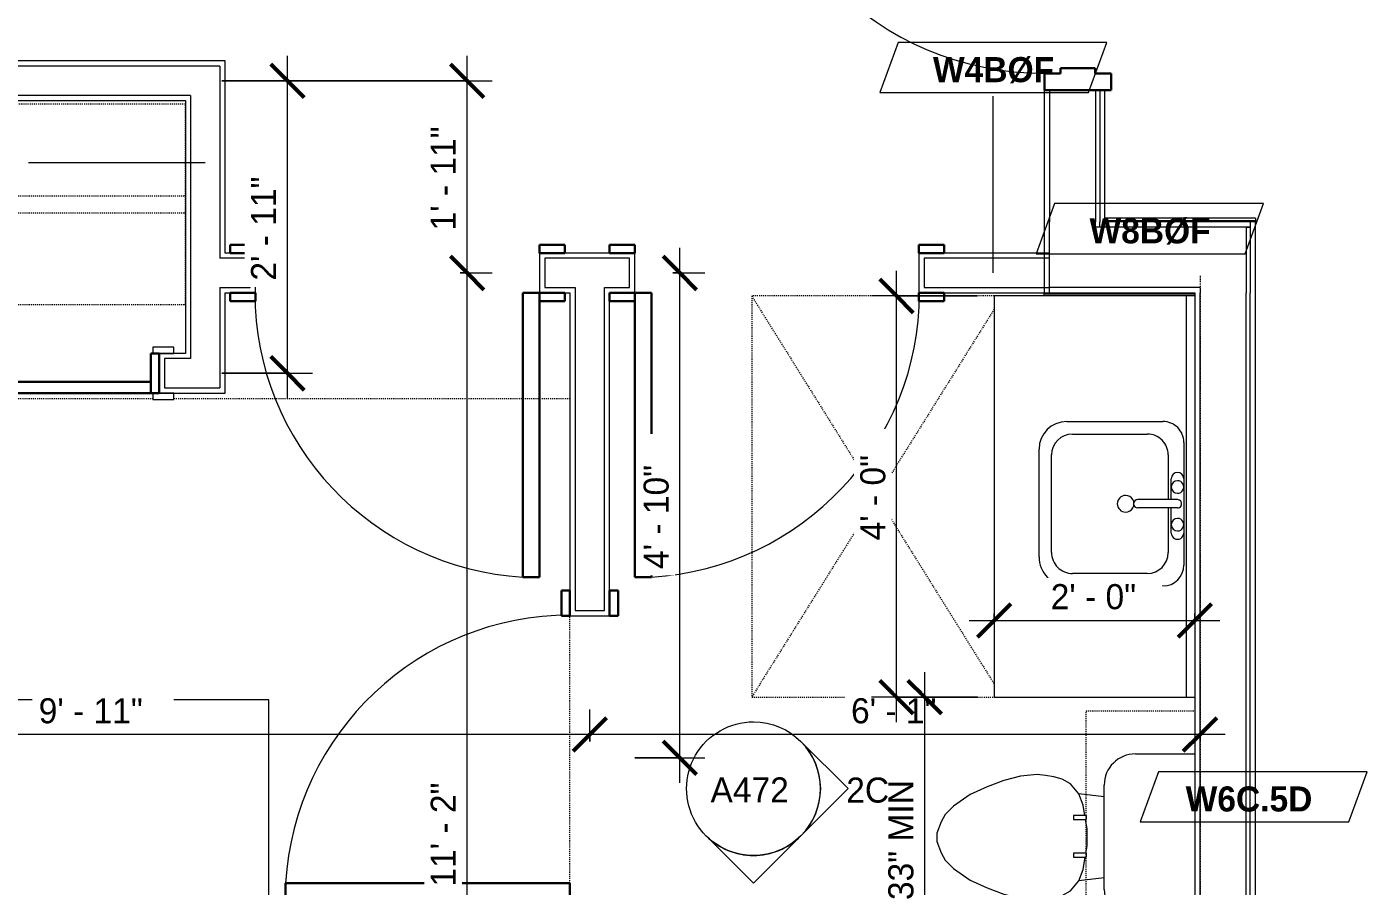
# Model space of a CAD drawing. Header units: inches. Extents: x -4010 to -1814, y 9846 to 12241.
# Drawn here: x -3627 to -3466.7, y 11608.8 to 11711.6 of the extents above; entities that cross this region are included whole.
import ezdxf

# ---------------------------------------------------------------- set-up
doc = ezdxf.new("R2010")
doc.units = ezdxf.units.IN
doc.header["$MEASUREMENT"] = 0
doc.linetypes.add('Dash', pattern=[0.25, 0.125, -0.125])
doc.linetypes.add('Dash 3_32_', pattern=[0.1875, 0.09375, -0.09375])
for name, color, linetype, lineweight in [('0-1', 7, 'Continuous', 5), ('0-3', 8, 'Continuous', 9), ('A-ANNO-DIMS', 211, 'Continuous', 9), ('A-ANNO-DIMS-32', 211, 'Continuous', 9), ('A-DETL-1', 90, 'Dash 3_32_', 18), ('A-DOOR-1', 7, 'Continuous', 9), ('A-DOOR-2', 10, 'Continuous', 30), ('A-DOOR-3', 31, 'Continuous', 9), ('A-DOOR-4', 31, 'Continuous', 30), ('A-DOOR-FRAM-2', 10, 'Continuous', 30), ('A-DOOR-FRAM-3', 31, 'Continuous', 30), ('A-GENM', 5, 'Continuous', 9), ('A-GENM-HDLN', 13, 'Dash', 9), ('A-WALL', 113, 'Continuous', 18), ('A-WALL-2', 250, 'Continuous', 18), ('A-WALL-3', 113, 'Continuous', 9), ('A-WALL-IDEN', 211, 'Continuous', 9), ('G-ANNO-SYMB-3', 111, 'Continuous', 9), ('I-FURN', 30, 'Continuous', 9), ('I-FURN-HDLN', 30, 'Dash', 9), ('I-WALL-3', 7, 'Continuous', 9), ('P-SANR-FIXT', 6, 'Continuous', 9), ('Q-CASE', 31, 'Continuous', 9), ('Q-CASE-1', 31, 'Dash', 9), ('Q-CASE-HDLN', 31, 'Dash', 9)]:
    doc.layers.add(name, color=color, linetype=linetype, lineweight=lineweight)
doc.styles.add('Century Gothic', font='ufonts.com_century-gothic.ttf', dxfattribs={"height": 3})
doc.styles.add('Century Gothic_B_1', font='GOTHICB.TTF', dxfattribs={"height": 3})
doc.dimstyles.new('OD_1__HACK_2', dxfattribs={"dimscale": 12, "dimtxt": 3.132505, "dimasz": 0.333333, "dimexe": 0.25, "dimexo": 0.166667, "dimgap": 0.041667, "dimtad": 1, "dimdec": 4, "dimrnd": 0.0625, "dimzin": 3, "dimdsep": 46, "dimlunit": 4, "dimtxsty": 'Century Gothic', "dimblk1": 'OBLIQUE', "dimblk2": 'OBLIQUE', "dimsah": 1, "dimcen": 0.09, "dimdle": 0.25, "dimazin": 0, "dimtfac": 1, "dimtdec": 4, "dimtix": 1, "dimtmove": 0, "dimatfit": 3, "dimfxl": 1, "dimtvp": 1, "dimtfill": 1, "dimfrac": 2, "dimtolj": 1, "dimtzin": 0, "dimarcsym": 2})
doc.dimstyles.new('OD_1__HACK_2_1', dxfattribs={"dimscale": 12, "dimtxt": 3.132505, "dimasz": 0.333333, "dimexe": 0.25, "dimexo": 0.166667, "dimgap": 0.041667, "dimtad": 1, "dimdec": 4, "dimrnd": 0.0625, "dimzin": 3, "dimdsep": 46, "dimlunit": 4, "dimtxsty": 'Century Gothic', "dimblk1": 'OBLIQUE', "dimblk2": 'OBLIQUE', "dimsah": 1, "dimcen": 0.09, "dimdle": 0.25, "dimazin": 0, "dimtfac": 1, "dimtdec": 4, "dimtix": 1, "dimtmove": 0, "dimatfit": 3, "dimfxl": 1, "dimtvp": 1, "dimtfill": 1, "dimfrac": 2, "dimtolj": 1, "dimtzin": 0, "dimarcsym": 2})

# ---------------------------------------------------------------- blocks, each defined once
blk = doc.blocks.new('Basic Wall _ INT - W8BØF - _5_8 GYP - 2X8 WOOD_BATT_ - 5_8 GYP_ - ___-2320053-UNIT PLANS - 2ND _ 3RD FLOOR')
at = {"layer": 'I-WALL-3'}
for p, q in [((-3505.3, 11679.7), (-3505.3, 11679.74)), ((-3505.3, 11679.61), (-3505.3, 11679.7)), ((-3505.3, 11679.61), (-3487.3, 11679.61)), ((-3505.3, 11679.37), (-3505.3, 11679.61))]:
    blk.add_line(p, q, dxfattribs=at)
blk = doc.blocks.new('Basic Wall _ INT - W8BØF - _5_8 GYP - 2X8 WOOD_BATT_ - 5_8 GYP_ - ___-2320052-UNIT PLANS - 2ND _ 3RD FLOOR')
at = {"layer": 'I-WALL-3'}
for p, q in [((-3480.05, 11688.65), (-3498.05, 11688.65)), ((-3480.05, 11688.36), (-3498.05, 11688.36)), ((-3480.05, 11688.65), (-3480.05, 11688.36)), ((-3480.05, 11688.36), (-3480.05, 11688.28)), ((-3480.05, 11688.28), (-3480.05, 11688.24))]:
    blk.add_line(p, q, dxfattribs=at)
blk = doc.blocks.new('HOLLOW METAL - UNIT DOOR-2191978-UNIT PLANS - 2ND _ 3RD FLOOR')
at = {"layer": 'A-DOOR-1'}
blk.add_arc((18, 3.875), 36, 90, 180, dxfattribs=at)
at = {"layer": 'A-DOOR-2'}
for p, q in [((18, 39.875), (16.25, 39.875)), ((16.25, 39.875), (16.25, 3.875)), ((18, 3.875), (18, 39.875)), ((16.25, 3.875), (18, 3.875))]:
    blk.add_line(p, q, dxfattribs=at)
at = {"layer": 'A-DOOR-FRAM-2'}
for p, q in [((-18, 3.875), (-20, 3.875)), ((-20, 3.875), (-20, -4.125)), ((-18, 1.9375), (-18, 3.875)), ((18, 3.875), (18, 1.9375)), ((20, 3.875), (18, 3.875)), ((20, -4.125), (20, 3.875)), ((-17.375, 1.9375), (-18, 1.9375)), ((-17.375, -2.1875), (-17.375, 1.9375)), ((18, 1.9375), (17.375, 1.9375)), ((17.375, 1.9375), (17.375, -2.1875)), ((-18, -4.125), (-18, -2.1875)), ((-18, -2.1875), (-17.375, -2.1875)), ((17.375, -2.1875), (18, -2.1875)), ((18, -2.1875), (18, -4.125)), ((-20, -4.125), (-18, -4.125)), ((18, -4.125), (20, -4.125))]:
    blk.add_line(p, q, dxfattribs=at)
blk = doc.blocks.new('CTR - 1st Phase - Common Walls_rvt-1-UNIT PLANS - 2ND _ 3RD FLOOR')
at = {"layer": 'A-WALL-2'}
for p, q in [((-3504.67, 11703.99), (-3504.67, 11688.24)), ((-3499.17, 11703.99), (-3499.17, 11688.24)), ((-3498.67, 11703.99), (-3498.67, 11688.24)), ((-3504.67, 11687.61), (-3504.67, 11688.24)), ((-3504.67, 11680.36), (-3504.67, 11687.61)), ((-3499.17, 11687.61), (-3499.17, 11688.24)), ((-3498.67, 11687.61), (-3499.17, 11687.61)), ((-3498.67, 11687.61), (-3499.17, 11687.61)), ((-3498.67, 11687.61), (-3498.67, 11688.24)), ((-3498.05, 11687.61), (-3498.67, 11687.61)), ((-3498.05, 11687.61), (-3498.67, 11687.61)), ((-3498.05, 11687.61), (-3498.05, 11688.24)), ((-3481.17, 11687.61), (-3498.05, 11687.61)), ((-3481.17, 11687.61), (-3480.67, 11687.61)), ((-3481.17, 11687.61), (-3481.17, 11680.36)), ((-3480.67, 11687.61), (-3481.17, 11687.61)), ((-3480.67, 11688.24), (-3480.67, 11687.61)), ((-3480.67, 11687.61), (-3480.67, 11679.74)), ((-3486.67, 11680.36), (-3504.67, 11680.36)), ((-3486.67, 11680.36), (-3486.67, 11679.74)), ((-3486.67, 11553.31), (-3486.67, 11679.74)), ((-3481.17, 11680.36), (-3481.17, 11679.74)), ((-3481.17, 11550.64), (-3481.17, 11679.74)), ((-3480.67, 11550.64), (-3480.67, 11679.74))]:
    blk.add_line(p, q, dxfattribs=at)
at = {"layer": 'I-WALL-3'}
for p, q in [((-3505.3, 11703.99), (-3505.3, 11688.24)), ((-3498.05, 11688.24), (-3498.05, 11703.99)), ((-3505.3, 11688.24), (-3505.3, 11680.36)), ((-3480.67, 11688.24), (-3498.05, 11688.24)), ((-3480.05, 11688.24), (-3480.67, 11688.24)), ((-3480.05, 11679.74), (-3480.05, 11688.24)), ((-3505.3, 11680.36), (-3505.3, 11679.74)), ((-3505.3, 11679.74), (-3487.3, 11679.74)), ((-3487.3, 11679.74), (-3487.3, 11593.08)), ((-3480.05, 11550.64), (-3480.05, 11679.74))]:
    blk.add_line(p, q, dxfattribs=at)
at = {"layer": '0-3', "rotation": 89.99999999998884}
blk.add_blockref('HOLLOW METAL - UNIT DOOR-2191978-UNIT PLANS - 2ND _ 3RD FLOOR', (-3501.42, 11723.99), dxfattribs=at)
at = {"layer": '0-3'}
for name in ['Basic Wall _ INT - W8BØF - _5_8 GYP - 2X8 WOOD_BATT_ - 5_8 GYP_ - ___-2320052-UNIT PLANS - 2ND _ 3RD FLOOR', 'Basic Wall _ INT - W8BØF - _5_8 GYP - 2X8 WOOD_BATT_ - 5_8 GYP_ - ___-2320053-UNIT PLANS - 2ND _ 3RD FLOOR']:
    blk.add_blockref(name, (0, 0), dxfattribs=at)
blk = doc.blocks.new('SLIDING - FLUSH - 5-0 x 6-8-3934327-UNIT PLANS - 2ND _ 3RD FLOOR')
at = {"layer": 'A-DOOR-3'}
for p, q in [((-30.25, 3), (-32.75, 3)), ((-32.75, 3), (-32.75, 2.25)), ((-32.75, 2.25), (-30.25, 2.25)), ((-30.25, 2.25), (-30.25, 3)), ((30.25, 3), (30.25, 2.25)), ((32.75, 3), (30.25, 3)), ((30.25, 2.25), (32.75, 2.25)), ((32.75, 2.25), (32.75, 3)), ((-30.25, -2.5), (-32.75, -2.5)), ((-32.75, -2.5), (-32.75, -3.25)), ((-30.25, -3.25), (-30.25, -2.5)), ((32.75, -2.5), (30.25, -2.5)), ((30.25, -2.5), (30.25, -3.25)), ((32.75, -3.25), (32.75, -2.5)), ((-32.75, -3.25), (-30.25, -3.25)), ((30.25, -3.25), (32.75, -3.25))]:
    blk.add_line(p, q, dxfattribs=at)
at = {"layer": 'A-DOOR-4'}
for p, q in [((1, 2.25), (-30, 2.25)), ((-30, 2.25), (-30, 0.88)), ((1, 0.88), (1, 2.25)), ((-30, 0.88), (1, 0.88)), ((30, 0.88), (-1, 0.88)), ((-1, 0.88), (-1, -0.5)), ((30, -0.5), (30, 0.88)), ((-1, -0.5), (30, -0.5))]:
    blk.add_line(p, q, dxfattribs=at)
at = {"layer": 'A-DOOR-FRAM-3'}
for p, q in [((-30, 2.25), (-31, 2.25)), ((-31, 2.25), (-31, -2.5)), ((-30, -2.5), (-30, 2.25)), ((31, 2.25), (30, 2.25)), ((30, 2.25), (30, -2.5)), ((31, -2.5), (31, 2.25)), ((-31, -2.5), (-30, -2.5)), ((30, -2.5), (31, -2.5))]:
    blk.add_line(p, q, dxfattribs=at)
blk = doc.blocks.new('SWING - SINGLE - FLUSH - 2-10 x 6-8 - PRIVACY-3199405-UNIT PLANS - 2ND _ 3RD FLOOR')
at = {"layer": 'A-DOOR-3'}
blk.add_arc((17, -2.37), 34.07, 180, 266.6343, dxfattribs=at)
at = {"layer": 'A-DOOR-4'}
for p, q in [((15, -2.37), (15, -36.38)), ((17, -2.37), (15, -2.37)), ((17, -2.37), (17, -36.38)), ((17, -36.38), (15, -36.38))]:
    blk.add_line(p, q, dxfattribs=at)
at = {"layer": 'A-DOOR-FRAM-3'}
for p, q in [((-20, 2.38), (-20, 3.38)), ((-20, 3.38), (-17, 3.38)), ((-17, 3.38), (-17, 2.38)), ((17, 2.38), (17, 3.38)), ((17, 3.38), (20, 3.38)), ((20, 3.38), (20, 2.38)), ((-17, 2.38), (-20, 2.38)), ((20, 2.38), (17, 2.38)), ((-20, -2.37), (-17, -2.37)), ((-20, -3.37), (-20, -2.37)), ((-17, -2.37), (-17, -3.37)), ((17, -2.37), (20, -2.37)), ((17, -3.37), (17, -2.37)), ((20, -2.37), (20, -3.37)), ((-17, -3.37), (-20, -3.37)), ((20, -3.37), (17, -3.37))]:
    blk.add_line(p, q, dxfattribs=at)
blk = doc.blocks.new('OD_CW_Closet - OD_CW_Closet-3786619-UNIT PLANS - 2ND _ 3RD FLOOR')
at = {"layer": 'Q-CASE-HDLN'}
for p, q in [((68.99, 24), (0.74, 24)), ((0.74, 24), (0.74, 0)), ((68.99, 0), (68.99, 24)), ((0.74, 13), (68.99, 13)), ((0.74, 11), (68.99, 11)), ((0.74, 0), (68.99, 0))]:
    blk.add_line(p, q, dxfattribs=at)
blk = doc.blocks.new('Bed-Standard - Queen 60_ x 79_-V78-UNIT PLANS - 2ND _ 3RD FLOOR')
at = {"layer": 'I-FURN'}
for p, q in [((-19.31, 35.82), (-19.31, -41.3)), ((-16.31, 35.7), (-16.31, 23.7)), ((-16.31, 35.7), (37.69, 35.7)), ((37.69, 35.7), (37.69, 23.7)), ((40.69, -41.3), (40.69, 35.82)), ((40.69, 23.7), (-19.31, 17.13)), ((-16.31, 23.7), (37.69, 23.7)), ((-19.31, -41.3), (40.69, -41.3))]:
    blk.add_line(p, q, dxfattribs=at)
at = {"layer": 'I-FURN-HDLN'}
for p, q in [((58.69, -77.3), (58.69, 35.82)), ((64.69, -68.86), (64.69, 13.2)), ((-55.31, -17.36), (-55.31, -51.36)), ((64.69, -77.3), (64.69, -75.61)), ((-55.31, -77.3), (-7.94, -77.3)), ((-5.44, -77.3), (55.06, -77.3)), ((57.56, -77.3), (58.94, -77.3)), ((63.69, -77.3), (64.69, -77.3))]:
    blk.add_line(p, q, dxfattribs=at)
blk = doc.blocks.new('M_Sink Vanity-Square - 500 x 440mm-1372835-UNIT PLANS - 2ND _ 3RD FLOOR')
at = {"layer": 'P-SANR-FIXT'}
for p, q in [((-5.72, 10.23), (7.14, 10.23)), ((-5.22, 8.73), (6.46, 8.73)), ((-9.22, -4.59), (-9.22, 6.73)), ((10.46, 6.91), (10.46, -4.59)), ((-7.72, -2.72), (-7.72, 6.23)), ((8.96, 6.23), (8.96, -2.72)), ((0.12, -6.33), (0.12, -1.59)), ((1.12, -6.33), (1.12, -1.59)), ((0.12, -5.22), (-5.22, -5.22)), ((-2.88, -5.59), (0.12, -5.59)), ((6.46, -5.22), (1.12, -5.22)), ((1.12, -5.59), (3.62, -5.59)), ((7.96, -7.09), (-6.72, -7.09)), ((3.62, -7.09), (-2.88, -7.09))]:
    blk.add_line(p, q, dxfattribs=at)
for centre, radius, start, end in [((-5.72, 6.73), 3.5, 90, 180), ((7.14, 6.91), 3.32, 360, 90), ((-5.22, 6.23), 2.5, 90, 180), ((6.46, 6.23), 2.5, 360, 90), ((0.62, -0.13), 1, 360, 180), ((0.62, -0.13), 1, 180, 0), ((0.62, -1.59), 0.5, 360, 180), ((-5.22, -2.72), 2.5, 180, 270), ((6.46, -2.72), 2.5, 270, 360), ((-6.72, -4.59), 2.5, 180, 270), ((7.96, -4.59), 2.5, 270, 0), ((-2.88, -6.34), 0.75, 90, 270), ((-1.88, -6.34), 0.75, 360, 180), ((-1.88, -6.34), 0.75, 180, 0), ((0.62, -6.33), 0.5, 180, 0), ((2.62, -6.34), 0.75, 0, 180), ((2.62, -6.34), 0.75, 180, 0), ((3.62, -6.34), 0.75, 270, 90)]:
    blk.add_arc(centre, radius, start, end, dxfattribs=at)
blk = doc.blocks.new('Toilet-Domestic-3D - Toilet-Domestic-3D-1352612-UNIT PLANS - 2ND _ 3RD FLOOR')
at = {"layer": 'P-SANR-FIXT'}
for p, q in [((-9.98, 11.75), (-9.98, 18.86)), ((9.98, 18.86), (9.98, 11.75)), ((6.25, 8.02), (-6.25, 8.02)), ((-4.86, 8.02), (-5.21, 5)), ((4.86, 8.02), (5.21, 5)), ((-5.21, 5), (-6.4, 4)), ((-3.84, 5.5), (-5.21, 5)), ((-2.61, 5.72), (-3.84, 5.5)), ((-1, 6), (-2.13, 5.8)), ((1, 6), (-1, 6)), ((1.89, 5.84), (1, 6)), ((3.84, 5.5), (2.37, 5.76)), ((5.21, 5), (3.84, 5.5)), ((6.4, 4), (5.21, 5)), ((-6.4, 4), (-6.97, 3)), ((6.97, 3), (6.4, 4)), ((-7.24, 2), (-7.41, 1)), ((-6.97, 3), (-7.24, 2)), ((7.24, 2), (6.97, 3)), ((7.41, 1), (7.24, 2)), ((-7.41, 1), (-7.5, 0)), ((-7.5, 0), (-7.33, -1.99)), ((7.33, -1.99), (7.5, 0)), ((7.5, 0), (7.41, 1)), ((-7.33, -1.99), (-6.79, -4)), ((6.79, -4), (7.33, -1.99)), ((-6.79, -4), (-6.06, -6)), ((6.06, -6), (6.79, -4)), ((-6.06, -6), (-5.13, -8)), ((5.13, -8), (6.06, -6)), ((-5.13, -8), (-3.74, -10)), ((3.74, -10), (5.13, -8)), ((-3.74, -10), (-2.74, -11)), ((-2.74, -11), (-1.87, -11.5)), ((1.87, -11.5), (2.74, -11)), ((2.74, -11), (3.74, -10)), ((-1.87, -11.5), (-0.5, -12)), ((-0.5, -12), (0.5, -12)), ((0.5, -12), (1.87, -11.5))]:
    blk.add_line(p, q, dxfattribs=at)
for centre, start, end in [((-6.25, 11.75), 180, 270), ((6.25, 11.75), 270, 360)]:
    blk.add_arc(centre, 3.73, start, end, dxfattribs=at)
blk = doc.blocks.new('Bath Vanity - Bath Vanity 48_-3150017-UNIT PLANS - 2ND _ 3RD FLOOR')
at = {"layer": 'Q-CASE'}
for p, q in [((24.74, 24), (-23.26, 24)), ((-23.26, 24), (-23.26, 1)), ((24.74, 1), (24.74, 24))]:
    blk.add_line(p, q, dxfattribs=at)
blk = doc.blocks.new('ADA Clearances - 30_x48_-V37-UNIT PLANS - 2ND _ 3RD FLOOR')
at = {"layer": 'A-GENM-HDLN'}
for p, q in [((-14, -22.41), (15, 24)), ((15, 24), (-14, 24)), ((15, -24), (15, 24)), ((15, -24), (-14, 22.41)), ((-14, -24), (-8, -24)), ((-5, -24), (15, -24))]:
    blk.add_line(p, q, dxfattribs=at)
blk = doc.blocks.new('BATHROOM MIRROR - BATHROOM MIRROR 48_-3123886-UNIT PLANS - 2ND _ 3RD FLOOR')
at = {"layer": 'Q-CASE'}
for p, q in [((-23.26, -23), (24.74, -23)), ((-23.26, -23), (-23.26, -24)), ((24.74, -24), (-23.26, -24)), ((24.74, -24), (24.74, -23))]:
    blk.add_line(p, q, dxfattribs=at)
blk = doc.blocks.new('300 Series Wall Hung Cabinet_326 - 30_-2909953-UNIT PLANS - 2ND _ 3RD FLOOR')
at = {"layer": 'Q-CASE'}
for p, q in [((-2.01, 14.69), (-2.5, 14.69)), ((-2.5, 14.69), (-2.5, 13.19)), ((-2.01, 13.19), (-2.01, 14.69)), ((2.49, 14.69), (2, 14.69)), ((2, 14.69), (2, 13.19)), ((2.49, 13.19), (2.49, 14.69)), ((-2.01, 13.19), (-2.5, 13.19)), ((2.49, 13.19), (2, 13.19))]:
    blk.add_line(p, q, dxfattribs=at)
at = {"layer": 'Q-CASE-1'}
for p, q in [((-15, 0.19), (-15, 13.19)), ((-15, 13.19), (15, 13.19)), ((15, 13.19), (15, 0.19)), ((15, 0.19), (-15, 0.19))]:
    blk.add_line(p, q, dxfattribs=at)
blk = doc.blocks.new('SWING - SINGLE - FLUSH - 2-10 x 6-8 - PRIVACY-3199407-UNIT PLANS - 2ND _ 3RD FLOOR')
at = {"layer": 'A-DOOR-3'}
blk.add_arc((17, 2.37), 34.07, 93.3657, 180, dxfattribs=at)
at = {"layer": 'A-DOOR-4'}
for p, q in [((15, 2.37), (15, 36.38)), ((17, 36.38), (15, 36.38)), ((17, 2.37), (17, 36.38)), ((17, 2.37), (15, 2.37))]:
    blk.add_line(p, q, dxfattribs=at)
at = {"layer": 'A-DOOR-FRAM-3'}
for p, q in [((-17, 3.37), (-20, 3.37)), ((-20, 3.37), (-20, 2.37)), ((-17, 2.37), (-17, 3.37)), ((20, 3.37), (17, 3.37)), ((17, 3.37), (17, 2.37)), ((20, 2.37), (20, 3.37)), ((-20, 2.37), (-17, 2.37)), ((17, 2.37), (20, 2.37)), ((-17, -2.38), (-20, -2.38)), ((-20, -2.38), (-20, -3.38)), ((-17, -3.38), (-17, -2.38)), ((20, -2.38), (17, -2.38)), ((17, -2.38), (17, -3.38)), ((20, -3.38), (20, -2.38)), ((-20, -3.38), (-17, -3.38)), ((17, -3.38), (20, -3.38))]:
    blk.add_line(p, q, dxfattribs=at)
blk = doc.blocks.new('Elevation - Filled Arrow-152140-UNIT PLANS - 2ND _ 3RD FLOOR')
at = {"layer": 'G-ANNO-SYMB-3'}
for start, end in [(360, 180), (180, 360)]:
    blk.add_arc((0, 0), 0.25, start, end, dxfattribs=at)
blk = doc.blocks.new('Elevation - Filled Arrow-151867-UNIT PLANS - 2ND _ 3RD FLOOR')
at = {"layer": 'G-ANNO-SYMB-3'}
for p, q in [((0, 0.3536), (-0.1768, 0.1768)), ((0.1768, 0.1768), (0, 0.3536))]:
    blk.add_line(p, q, dxfattribs=at)
blk.add_arc((0, 0), 0.25, 45, 135, dxfattribs=at)
blk = doc.blocks.new('DIMBLOCK150-UNIT PLANS - 2ND _ 3RD FLOOR')
at = {"layer": 'A-ANNO-DIMS-32'}
for p, q in [((-3559.67, 11626.07), (-3559.67, 11629.9)), ((-3486.67, 11626.07), (-3486.67, 11629.9)), ((-3483.67, 11626.9), (-3559.67, 11626.9)), ((-3559.67, 11626.9), (-3559.67, 11626.07)), ((-3486.67, 11626.9), (-3486.67, 11626.07))]:
    blk.add_line(p, q, dxfattribs=at)
at = {"layer": 'A-ANNO-DIMS-32', "lineweight": 50}
for p, q in [((-3559.67, 11626.9), (-3557.67, 11628.9)), ((-3486.67, 11626.9), (-3484.67, 11628.9)), ((-3559.67, 11626.9), (-3561.67, 11624.9)), ((-3486.67, 11626.9), (-3488.67, 11624.9))]:
    blk.add_line(p, q, dxfattribs=at)
at = {"layer": 'A-ANNO-DIMS-32', "color": 0, "insert": (-3528.42, 11631.24), "char_height": 3, "width": 12.5897, "attachment_point": 1, "line_spacing_factor": 0.984502, "style": 'Century Gothic', "bg_fill": 3, "box_fill_scale": 1.25, "bg_fill_color": 256, "bg_fill_true_color": 13158600, "bg_fill_transparency": 0}
blk.add_mtext('6\' - 1"', dxfattribs=at)
blk = doc.blocks.new('_Oblique')
at = {"color": 0, "linetype": 'ByBlock', "lineweight": -2}
blk.add_line((-0.5, -0.5), (0.5, 0.5), dxfattribs=at)
blk = doc.blocks.new('DIMBLOCK151-UNIT PLANS - 2ND _ 3RD FLOOR')
at = {"layer": 'A-ANNO-DIMS-32'}
for p, q in [((-3678.67, 11626.07), (-3678.67, 11629.9)), ((-3559.67, 11626.07), (-3559.67, 11629.9)), ((-3559.67, 11626.9), (-3678.67, 11626.9)), ((-3678.67, 11626.9), (-3678.67, 11626.07)), ((-3559.67, 11626.9), (-3559.67, 11626.07))]:
    blk.add_line(p, q, dxfattribs=at)
at = {"layer": 'A-ANNO-DIMS-32', "lineweight": 50}
for p, q in [((-3678.67, 11626.9), (-3676.67, 11628.9)), ((-3559.67, 11626.9), (-3557.67, 11628.9)), ((-3678.67, 11626.9), (-3680.67, 11624.9)), ((-3559.67, 11626.9), (-3561.67, 11624.9))]:
    blk.add_line(p, q, dxfattribs=at)
at = {"layer": 'A-ANNO-DIMS-32', "color": 0, "insert": (-3625.59, 11631.24), "char_height": 3, "width": 15.394, "attachment_point": 1, "line_spacing_factor": 0.984502, "style": 'Century Gothic', "bg_fill": 3, "box_fill_scale": 1.25, "bg_fill_color": 256, "bg_fill_true_color": 13158600, "bg_fill_transparency": 0}
blk.add_mtext('9\' - 11"', dxfattribs=at)
blk = doc.blocks.new('DIMBLOCK153-UNIT PLANS - 2ND _ 3RD FLOOR')
at = {"layer": 'A-ANNO-DIMS-32'}
for p, q in [((-3595.84, 11667.11), (-3595.84, 11708.11)), ((-3603.67, 11705.11), (-3592.84, 11705.11)), ((-3595.84, 11705.11), (-3603.67, 11705.11)), ((-3603.67, 11670.11), (-3592.84, 11670.11)), ((-3595.84, 11670.11), (-3603.67, 11670.11))]:
    blk.add_line(p, q, dxfattribs=at)
at = {"layer": 'A-ANNO-DIMS-32', "lineweight": 50}
for p, q in [((-3595.84, 11705.11), (-3597.84, 11707.11)), ((-3595.84, 11705.11), (-3593.84, 11703.11)), ((-3595.84, 11670.11), (-3597.84, 11672.11)), ((-3595.84, 11670.11), (-3593.84, 11668.11))]:
    blk.add_line(p, q, dxfattribs=at)
at = {"layer": 'A-ANNO-DIMS-32', "color": 0, "insert": (-3600.19, 11681.2), "char_height": 3, "width": 15.394, "attachment_point": 1, "rotation": 90, "line_spacing_factor": 0.984502, "style": 'Century Gothic', "bg_fill": 3, "box_fill_scale": 1.25, "bg_fill_color": 256, "bg_fill_true_color": 13158600, "bg_fill_transparency": 0}
blk.add_mtext('2\' - 11"', dxfattribs=at)
blk = doc.blocks.new('DIMBLOCK156-UNIT PLANS - 2ND _ 3RD FLOOR')
at = {"layer": 'A-ANNO-DIMS-32', "lineweight": 50}
for p, q in [((-3574.35, 11682.11), (-3576.35, 11684.11)), ((-3574.35, 11682.11), (-3572.35, 11680.11)), ((-3574.35, 11548.11), (-3576.35, 11550.11)), ((-3574.35, 11548.11), (-3572.35, 11546.11))]:
    blk.add_line(p, q, dxfattribs=at)
at = {"layer": 'A-ANNO-DIMS-32'}
for p, q in [((-3575.18, 11682.11), (-3571.35, 11682.11)), ((-3574.35, 11682.11), (-3575.18, 11682.11)), ((-3574.35, 11545.11), (-3574.35, 11682.11)), ((-3575.18, 11548.11), (-3571.35, 11548.11)), ((-3574.35, 11548.11), (-3575.18, 11548.11))]:
    blk.add_line(p, q, dxfattribs=at)
at = {"layer": 'A-ANNO-DIMS-32', "color": 0, "insert": (-3578.7, 11608.7), "char_height": 3, "width": 15.394, "attachment_point": 1, "rotation": 90, "line_spacing_factor": 0.984502, "style": 'Century Gothic', "bg_fill": 3, "box_fill_scale": 1.25, "bg_fill_color": 256, "bg_fill_true_color": 13158600, "bg_fill_transparency": 0}
blk.add_mtext('11\' - 2"', dxfattribs=at)
blk = doc.blocks.new('DIMBLOCK157-UNIT PLANS - 2ND _ 3RD FLOOR')
at = {"layer": 'A-ANNO-DIMS-32'}
for p, q in [((-3574.35, 11682.11), (-3574.35, 11708.11)), ((-3603.67, 11705.11), (-3571.35, 11705.11)), ((-3574.35, 11705.11), (-3603.67, 11705.11)), ((-3575.18, 11682.11), (-3571.35, 11682.11)), ((-3574.35, 11682.11), (-3575.18, 11682.11))]:
    blk.add_line(p, q, dxfattribs=at)
at = {"layer": 'A-ANNO-DIMS-32', "lineweight": 50}
for p, q in [((-3574.35, 11705.11), (-3576.35, 11707.11)), ((-3574.35, 11705.11), (-3572.35, 11703.11)), ((-3574.35, 11682.11), (-3576.35, 11684.11)), ((-3574.35, 11682.11), (-3572.35, 11680.11))]:
    blk.add_line(p, q, dxfattribs=at)
at = {"layer": 'A-ANNO-DIMS-32', "color": 0, "insert": (-3578.7, 11687.2), "char_height": 3, "width": 15.394, "attachment_point": 1, "rotation": 90, "line_spacing_factor": 0.984502, "style": 'Century Gothic', "bg_fill": 3, "box_fill_scale": 1.25, "bg_fill_color": 256, "bg_fill_true_color": 13158600, "bg_fill_transparency": 0}
blk.add_mtext('1\' - 11"', dxfattribs=at)
blk = doc.blocks.new('DIMBLOCK158-UNIT PLANS - 2ND _ 3RD FLOOR')
at = {"layer": 'A-ANNO-DIMS-32', "lineweight": 50}
for p, q in [((-3548.89, 11682.11), (-3550.89, 11684.11)), ((-3548.89, 11682.11), (-3546.89, 11680.11)), ((-3548.89, 11624.11), (-3550.89, 11626.11)), ((-3548.89, 11624.11), (-3546.89, 11622.11))]:
    blk.add_line(p, q, dxfattribs=at)
at = {"layer": 'A-ANNO-DIMS-32'}
for p, q in [((-3548.89, 11621.11), (-3548.89, 11685.11)), ((-3549.72, 11682.11), (-3545.89, 11682.11)), ((-3548.89, 11682.11), (-3549.72, 11682.11)), ((-3554.3, 11624.11), (-3545.89, 11624.11)), ((-3548.89, 11624.11), (-3554.3, 11624.11))]:
    blk.add_line(p, q, dxfattribs=at)
at = {"layer": 'A-ANNO-DIMS-32', "color": 0, "insert": (-3553.24, 11646.7), "char_height": 3, "width": 15.394, "attachment_point": 1, "rotation": 90, "line_spacing_factor": 0.984502, "style": 'Century Gothic', "bg_fill": 3, "box_fill_scale": 1.25, "bg_fill_color": 256, "bg_fill_true_color": 13158600, "bg_fill_transparency": 0}
blk.add_mtext('4\' - 10"', dxfattribs=at)
blk = doc.blocks.new('DIMBLOCK210-UNIT PLANS - 2ND _ 3RD FLOOR')
at = {"layer": 'A-ANNO-DIMS-32'}
for p, q in [((-3522.98, 11628.36), (-3522.98, 11682.36)), ((-3513.3, 11679.36), (-3525.98, 11679.36)), ((-3522.98, 11679.36), (-3513.3, 11679.36)), ((-3513.3, 11631.36), (-3525.98, 11631.36)), ((-3522.98, 11631.36), (-3513.3, 11631.36))]:
    blk.add_line(p, q, dxfattribs=at)
at = {"layer": 'A-ANNO-DIMS-32', "lineweight": 50}
for p, q in [((-3522.98, 11679.36), (-3524.98, 11681.36)), ((-3522.98, 11679.36), (-3520.98, 11677.36)), ((-3522.98, 11631.36), (-3524.98, 11633.36)), ((-3522.98, 11631.36), (-3520.98, 11629.36))]:
    blk.add_line(p, q, dxfattribs=at)
at = {"layer": 'A-ANNO-DIMS-32', "color": 0, "insert": (-3527.32, 11650.12), "char_height": 3, "width": 12.5897, "attachment_point": 1, "rotation": 90, "line_spacing_factor": 0.984502, "style": 'Century Gothic', "bg_fill": 3, "box_fill_scale": 1.25, "bg_fill_color": 256, "bg_fill_true_color": 13158600, "bg_fill_transparency": 0}
blk.add_mtext('4\' - 0"', dxfattribs=at)
blk = doc.blocks.new('DIMBLOCK211-UNIT PLANS - 2ND _ 3RD FLOOR')
at = {"layer": 'A-ANNO-DIMS-32', "lineweight": 50}
for p, q in [((-3511.3, 11640.54), (-3509.3, 11642.54)), ((-3487.3, 11640.54), (-3485.3, 11642.54)), ((-3511.3, 11640.54), (-3513.3, 11638.54)), ((-3487.3, 11640.54), (-3489.3, 11638.54))]:
    blk.add_line(p, q, dxfattribs=at)
at = {"layer": 'A-ANNO-DIMS-32'}
for p, q in [((-3511.3, 11641.37), (-3511.3, 11637.54)), ((-3511.3, 11640.54), (-3511.3, 11641.37)), ((-3487.3, 11641.37), (-3487.3, 11637.54)), ((-3487.3, 11640.54), (-3487.3, 11641.37)), ((-3514.3, 11640.54), (-3484.3, 11640.54))]:
    blk.add_line(p, q, dxfattribs=at)
at = {"layer": 'A-ANNO-DIMS-32', "color": 0, "insert": (-3504.54, 11644.89), "char_height": 3, "width": 12.5897, "attachment_point": 1, "line_spacing_factor": 0.984502, "style": 'Century Gothic', "bg_fill": 3, "box_fill_scale": 1.25, "bg_fill_color": 256, "bg_fill_true_color": 13158600, "bg_fill_transparency": 0}
blk.add_mtext('2\' - 0"', dxfattribs=at)
blk = doc.blocks.new('DIMBLOCK373-UNIT PLANS - 2ND _ 3RD FLOOR')
at = {"layer": 'A-ANNO-DIMS-32'}
for p, q in [((-3519.61, 11594.83), (-3519.61, 11634.36)), ((-3513.3, 11631.36), (-3522.61, 11631.36)), ((-3519.61, 11631.36), (-3513.3, 11631.36)), ((-3520.44, 11597.83), (-3516.61, 11597.83)), ((-3519.61, 11597.83), (-3520.44, 11597.83))]:
    blk.add_line(p, q, dxfattribs=at)
at = {"layer": 'A-ANNO-DIMS-32', "lineweight": 50}
for p, q in [((-3519.61, 11631.36), (-3521.61, 11633.36)), ((-3519.61, 11631.36), (-3517.61, 11629.36)), ((-3519.61, 11597.83), (-3521.61, 11599.83)), ((-3519.61, 11597.83), (-3517.61, 11595.83))]:
    blk.add_line(p, q, dxfattribs=at)
at = {"layer": 'A-ANNO-DIMS-32', "color": 0, "insert": (-3523.96, 11607.09), "char_height": 3, "width": 18.0194, "attachment_point": 1, "rotation": 90, "line_spacing_factor": 0.984502, "style": 'Century Gothic', "bg_fill": 3, "box_fill_scale": 1.25, "bg_fill_color": 256, "bg_fill_true_color": 13158600, "bg_fill_transparency": 0}
blk.add_mtext('33" MIN', dxfattribs=at)
blk = doc.blocks.new('Wall Tag - Arch Wall-3956453-UNIT PLANS - 2ND _ 3RD FLOOR')
at = {"layer": 'A-WALL-IDEN'}
for p, q in [((-0.3561, 0.0937), (-0.4244, -0.0937)), ((0.4244, 0.0937), (-0.3561, 0.0937)), ((0.3561, -0.0937), (0.4244, 0.0937)), ((-0.4244, -0.0937), (0.3561, -0.0937))]:
    blk.add_line(p, q, dxfattribs=at)

msp = doc.modelspace()

# ---------------------------------------------------------------- linework, layer by layer
at = {"layer": 'A-DETL-1'}
msp.add_line((-3486.67374, 11681.7526), (-3486.67374, 11554.07995), dxfattribs=at)
at = {"layer": 'A-WALL'}
for p, q in [((-3603.92374, 11706.8644), (-3673.05333, 11706.8644)), ((-3603.92374, 11706.8644), (-3603.92374, 11683.8644)), ((-3607.42374, 11703.3644), (-3673.05333, 11703.3644)), ((-3607.42374, 11703.3644), (-3607.42374, 11671.8644)), ((-3600.29874, 11683.8644), (-3603.92374, 11683.8644)), ((-3600.29874, 11680.3644), (-3600.29874, 11683.8644)), ((-3565.04874, 11683.8644), (-3565.04874, 11680.3644)), ((-3554.92374, 11683.8644), (-3565.04874, 11683.8644)), ((-3554.92374, 11680.3644), (-3554.92374, 11683.8644)), ((-3504.67833, 11683.8644), (-3519.67374, 11683.8644)), ((-3519.67374, 11683.8644), (-3519.67374, 11680.3644)), ((-3603.92374, 11680.3644), (-3600.29874, 11680.3644)), ((-3603.92374, 11680.3644), (-3603.92374, 11668.3644)), ((-3565.04874, 11680.3644), (-3561.42374, 11680.3644)), ((-3561.42374, 11680.3644), (-3561.42374, 11641.7394)), ((-3557.92374, 11680.3644), (-3554.92374, 11680.3644)), ((-3557.92374, 11641.7394), (-3557.92374, 11680.3644)), ((-3519.67374, 11680.3644), (-3504.67833, 11680.3644)), ((-3607.42374, 11671.8644), (-3610.54874, 11671.8644)), ((-3610.54874, 11671.8644), (-3610.54874, 11668.3644)), ((-3610.54874, 11668.3644), (-3603.92374, 11668.3644)), ((-3561.42374, 11641.7394), (-3557.92374, 11641.7394))]:
    msp.add_line(p, q, dxfattribs=at)
at = {"layer": 'A-WALL-3'}
for p, q in [((-3603.29874, 11707.4894), (-3673.05333, 11707.4894)), ((-3603.29874, 11684.4894), (-3603.29874, 11707.4894)), ((-3673.05333, 11702.7394), (-3608.04874, 11702.7394)), ((-3608.04874, 11702.7394), (-3608.04874, 11672.4894)), ((-3599.67374, 11684.4894), (-3603.29874, 11684.4894)), ((-3599.67374, 11679.7394), (-3599.67374, 11684.4894)), ((-3554.29874, 11684.4894), (-3565.67374, 11684.4894)), ((-3565.67374, 11684.4894), (-3565.67374, 11679.7394)), ((-3554.29874, 11679.7394), (-3554.29874, 11684.4894)), ((-3504.67833, 11684.4894), (-3520.29874, 11684.4894)), ((-3520.29874, 11684.4894), (-3520.29874, 11679.7394)), ((-3504.67833, 11679.7394), (-3504.67833, 11684.4894)), ((-3603.29874, 11679.7394), (-3599.67374, 11679.7394)), ((-3603.29874, 11667.7394), (-3603.29874, 11679.7394)), ((-3565.67374, 11679.7394), (-3562.04874, 11679.7394)), ((-3562.04874, 11679.7394), (-3562.04874, 11641.1144)), ((-3557.29874, 11679.7394), (-3554.29874, 11679.7394)), ((-3557.29874, 11641.1144), (-3557.29874, 11679.7394)), ((-3520.29874, 11679.7394), (-3504.67833, 11679.7394)), ((-3608.04874, 11672.4894), (-3611.17374, 11672.4894)), ((-3611.17374, 11672.4894), (-3611.17374, 11667.7394)), ((-3611.17374, 11667.7394), (-3603.29874, 11667.7394)), ((-3562.04874, 11641.1144), (-3557.29874, 11641.1144))]:
    msp.add_line(p, q, dxfattribs=at)

# ---------------------------------------------------------------- block references
at = {"layer": '0-1'}
msp.add_blockref('CTR - 1st Phase - Common Walls_rvt-1-UNIT PLANS - 2ND _ 3RD FLOOR', (0, 0), dxfattribs=at)
at = {"layer": 'A-DOOR-3'}
msp.add_blockref('SWING - SINGLE - FLUSH - 2-10 x 6-8 - PRIVACY-3199405-UNIT PLANS - 2ND _ 3RD FLOOR', (-3582.67374, 11682.1144), dxfattribs=at)
for name, p, rotation in [('SWING - SINGLE - FLUSH - 2-10 x 6-8 - PRIVACY-3199407-UNIT PLANS - 2ND _ 3RD FLOOR', (-3537.29874, 11682.1144), 180), ('SLIDING - FLUSH - 5-0 x 6-8-3934327-UNIT PLANS - 2ND _ 3RD FLOOR', (-3642.17374, 11669.9894), 180), ('SWING - SINGLE - FLUSH - 2-10 x 6-8 - PRIVACY-3199405-UNIT PLANS - 2ND _ 3RD FLOOR', (-3559.67374, 11624.1144), 269.9999999999978)]:
    msp.add_blockref(name, p, dxfattribs=dict(at, rotation=rotation))
at = {"layer": 'A-GENM', "rotation": 180}
msp.add_blockref('ADA Clearances - 30_x48_-V37-UNIT PLANS - 2ND _ 3RD FLOOR', (-3525.30333, 11655.3644), dxfattribs=at)
at = {"layer": 'A-WALL-IDEN', "xscale": 31.99999999999999, "yscale": 31.99999999999999, "zscale": 31.99999999999999}
for p in [(-3511.40002, 11706.68926), (-3492.67374, 11687.40741), (-3480.25572, 11619.4401)]:
    msp.add_blockref('Wall Tag - Arch Wall-3956453-UNIT PLANS - 2ND _ 3RD FLOOR', p, dxfattribs=at)
at = {"layer": 'G-ANNO-SYMB-3', "extrusion": (0, 0, -1), "xscale": 31.99999999999999, "yscale": 31.99999999999999, "zscale": 31.99999999999999, "rotation": 269.9999999999953}
msp.add_blockref('Elevation - Filled Arrow-152140-UNIT PLANS - 2ND _ 3RD FLOOR', (3540.09216, 11620.42191), dxfattribs=at)
at = {"layer": 'G-ANNO-SYMB-3', "xscale": 31.99999999999999, "yscale": 31.99999999999999, "zscale": 31.99999999999999}
for rotation in [270.0000000000045, 180]:
    msp.add_blockref('Elevation - Filled Arrow-151867-UNIT PLANS - 2ND _ 3RD FLOOR', (-3540.09216, 11620.42191), dxfattribs=dict(at, rotation=rotation))
at = {"layer": 'I-FURN', "rotation": 180}
msp.add_blockref('Bed-Standard - Queen 60_ x 79_-V78-UNIT PLANS - 2ND _ 3RD FLOOR', (-3617.36021, 11589.7554), dxfattribs=at)
at = {"layer": 'P-SANR-FIXT'}
for name, p, rotation in [('M_Sink Vanity-Square - 500 x 440mm-1372835-UNIT PLANS - 2ND _ 3RD FLOOR', (-3495.70248, 11653.88491), 90.0000000002025), ('Toilet-Domestic-3D - Toilet-Domestic-3D-1352612-UNIT PLANS - 2ND _ 3RD FLOOR', (-3506.15455, 11614.5951), 270.0000000002884)]:
    msp.add_blockref(name, p, dxfattribs=dict(at, rotation=rotation))
at = {"layer": 'Q-CASE'}
msp.add_blockref('OD_CW_Closet - OD_CW_Closet-3786619-UNIT PLANS - 2ND _ 3RD FLOOR', (-3677.03644, 11678.32572), dxfattribs=at)
for name, p, rotation in [('Bath Vanity - Bath Vanity 48_-3150017-UNIT PLANS - 2ND _ 3RD FLOOR', (-3487.29874, 11654.62669), 90.00000000018761), ('BATHROOM MIRROR - BATHROOM MIRROR 48_-3123886-UNIT PLANS - 2ND _ 3RD FLOOR', (-3511.30333, 11654.62669), 90.00000000011043), ('300 Series Wall Hung Cabinet_326 - 30_-2909953-UNIT PLANS - 2ND _ 3RD FLOOR', (-3487.11583, 11614.7201), 90.00000000014225)]:
    msp.add_blockref(name, p, dxfattribs=dict(at, rotation=rotation))

# ---------------------------------------------------------------- texts
at = {"layer": 'A-WALL-IDEN', "char_height": 3, "attachment_point": 1, "style": 'Century Gothic_B_1'}
for s, insert, width in [('W4BØF', (-3518.61594, 11707.93679), 17.372), ('W8BØF', (-3499.88966, 11688.65495), 17.372), ('W6C.5D', (-3488.39133, 11620.68763), 19.594)]:
    msp.add_mtext(s, dxfattribs=dict(at, insert=insert, width=width))
at = {"layer": 'G-ANNO-SYMB-3', "char_height": 3, "attachment_point": 1, "style": 'Century Gothic'}
for s, insert, width in [('A472', (-3545.2327, 11621.76373), 12.221), ('2C', (-3528.99268, 11621.74859), 6.969)]:
    msp.add_mtext(s, dxfattribs=dict(at, insert=insert, width=width))

# ---------------------------------------------------------------- next in the draw order: dimensions: what is measured, and where the dimension line sits
at = {"layer": 'A-ANNO-DIMS'}
dim = msp.add_linear_dim(base=(-3595.84119, 11705.1144), p1=(-3605.67374, 11670.1144), p2=(-3605.67374, 11705.1144), angle=90, dimstyle='OD_1__HACK_2', override={"dimpost": '<>', "dimfxl": 35}, dxfattribs=at)
dim.commit()
dim.dimension.update_dxf_attribs({"geometry": 'DIMBLOCK153-UNIT PLANS - 2ND _ 3RD FLOOR', "text_midpoint": (-3597.87892, 11687.6144)})
dim = msp.add_linear_dim(base=(-3559.67374, 11626.89789), p1=(-3486.67374, 11624.06946), p2=(-3559.67374, 11624.06946), dimstyle='OD_1__HACK_2', override={"dimpost": '<>', "dimfxl": 73}, dxfattribs=at)
dim.commit()
dim.dimension.update_dxf_attribs({"geometry": 'DIMBLOCK150-UNIT PLANS - 2ND _ 3RD FLOOR', "text_midpoint": (-3523.17374, 11628.97335)})

# ---------------------------------------------------------------- next in the draw order: dimensions: what is measured, and where the dimension line sits
for base, p1, p2, override, picture, middle in [((-3548.89202, 11682.1144), (-3556.29874, 11624.1144), (-3551.72044, 11682.1144), {"dimpost": '<>', "dimfxl": 58.180416}, 'DIMBLOCK158-UNIT PLANS - 2ND _ 3RD FLOOR', (-3550.96747, 11653.1144)), ((-3522.9773, 11679.3644), (-3511.29874, 11631.3644), (-3511.29874, 11679.3644), {"dimpost": '<>', "dimfxl": 48}, 'DIMBLOCK210-UNIT PLANS - 2ND _ 3RD FLOOR', (-3525.05276, 11655.3644))]:
    dim = msp.add_linear_dim(base=base, p1=p1, p2=p2, angle=90, dimstyle='OD_1__HACK_2', override=override, dxfattribs=at)
    dim.commit()
    dim.dimension.update_dxf_attribs({"geometry": picture, "text_midpoint": middle})
dim = msp.add_linear_dim(base=(-3678.67374, 11626.89789), p1=(-3559.67374, 11624.06946), p2=(-3678.67374, 11624.06946), dimstyle='OD_1__HACK_2', override={"dimpost": '<>', "dimfxl": 119}, dxfattribs=at)
dim.commit()
dim.dimension.update_dxf_attribs({"geometry": 'DIMBLOCK151-UNIT PLANS - 2ND _ 3RD FLOOR', "text_midpoint": (-3619.17374, 11628.97335)})

# ---------------------------------------------------------------- next in the draw order: linework, layer by layer
at = {"layer": 'A-WALL-IDEN'}
msp.add_line((-3511.40002, 11682.1144), (-3511.40002, 11703.27124), dxfattribs=at)

# ---------------------------------------------------------------- next in the draw order: dimensions: what is measured, and where the dimension line sits
at = {"layer": 'A-ANNO-DIMS'}
for base, p1, p2, angle, override, picture, middle in [((-3574.3535, 11682.1144), (-3577.18193, 11548.1144), (-3577.18193, 11682.1144), 90, {"dimpost": '<>', "dimfxl": 134}, 'DIMBLOCK156-UNIT PLANS - 2ND _ 3RD FLOOR', (-3576.39123, 11615.1144)), ((-3487.29874, 11640.54085), (-3511.29874, 11643.36928), (-3487.29874, 11643.36928), 0, {"dimpost": '<>', "dimfxl": 24}, 'DIMBLOCK211-UNIT PLANS - 2ND _ 3RD FLOOR', (-3499.29874, 11642.61631))]:
    dim = msp.add_linear_dim(base=base, p1=p1, p2=p2, angle=angle, dimstyle='OD_1__HACK_2', override=override, dxfattribs=at)
    dim.commit()
    dim.dimension.update_dxf_attribs({"geometry": picture, "text_midpoint": middle})
dim = msp.add_linear_dim(base=(-3519.61229, 11631.3644), p1=(-3522.44072, 11597.82581), p2=(-3511.30333, 11631.3644), angle=90, text='33" MIN', dimstyle='OD_1__HACK_2_1', override={"dimpost": '<>', "dimfxl": 35.339475}, dxfattribs=at)
dim.commit()
dim.dimension.update_dxf_attribs({"geometry": 'DIMBLOCK373-UNIT PLANS - 2ND _ 3RD FLOOR', "text_midpoint": (-3521.68775, 11614.5951)})

# ---------------------------------------------------------------- next in the draw order: dimensions: what is measured, and where the dimension line sits
dim = msp.add_linear_dim(base=(-3574.3535, 11705.1144), p1=(-3577.18193, 11682.1144), p2=(-3605.67374, 11705.1144), angle=90, dimstyle='OD_1__HACK_2', override={"dimpost": '<>', "dimfxl": 36.616708}, dxfattribs=at)
dim.commit()
dim.dimension.update_dxf_attribs({"geometry": 'DIMBLOCK157-UNIT PLANS - 2ND _ 3RD FLOOR', "text_midpoint": (-3576.3535, 11693.6144)})

# ---------------------------------------------------------------- next in the draw order: linework, layer by layer
at = {"layer": 'A-WALL-IDEN'}
msp.add_line((-3605.67374, 11695.27887), (-3626.83058, 11695.27887), dxfattribs=at)

doc.saveas('drawing.dxf')
